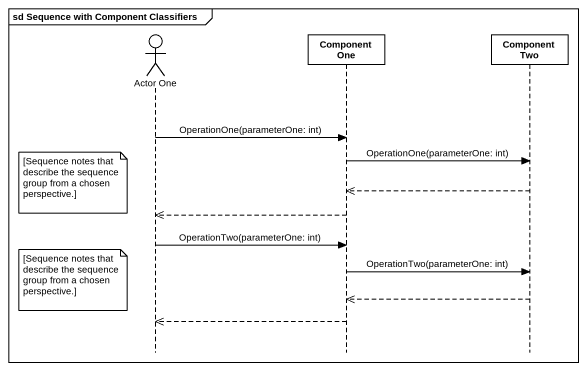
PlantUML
@startuml
mainframe sd Sequence with Component Classifiers
hide footbox
actor "Actor One" as Actor_One
participant "Component One" as Component_One
participant "Component Two" as Component_Two

Actor_One -> Component_One : OperationOne(parameterOne: int)
Component_One -> Component_Two : OperationOne(parameterOne: int)
note left of Actor_One : [Sequence notes that describe the sequence group from a chosen perspective.]
Component_Two -->> Component_One
Component_One -->> Actor_One
Actor_One -> Component_One : OperationTwo(parameterOne: int)
Component_One -> Component_Two : OperationTwo(parameterOne: int)
note left of Actor_One : [Sequence notes that describe the sequence group from a chosen perspective.]
Component_Two -->> Component_One
Component_One -->> Actor_One
@enduml
